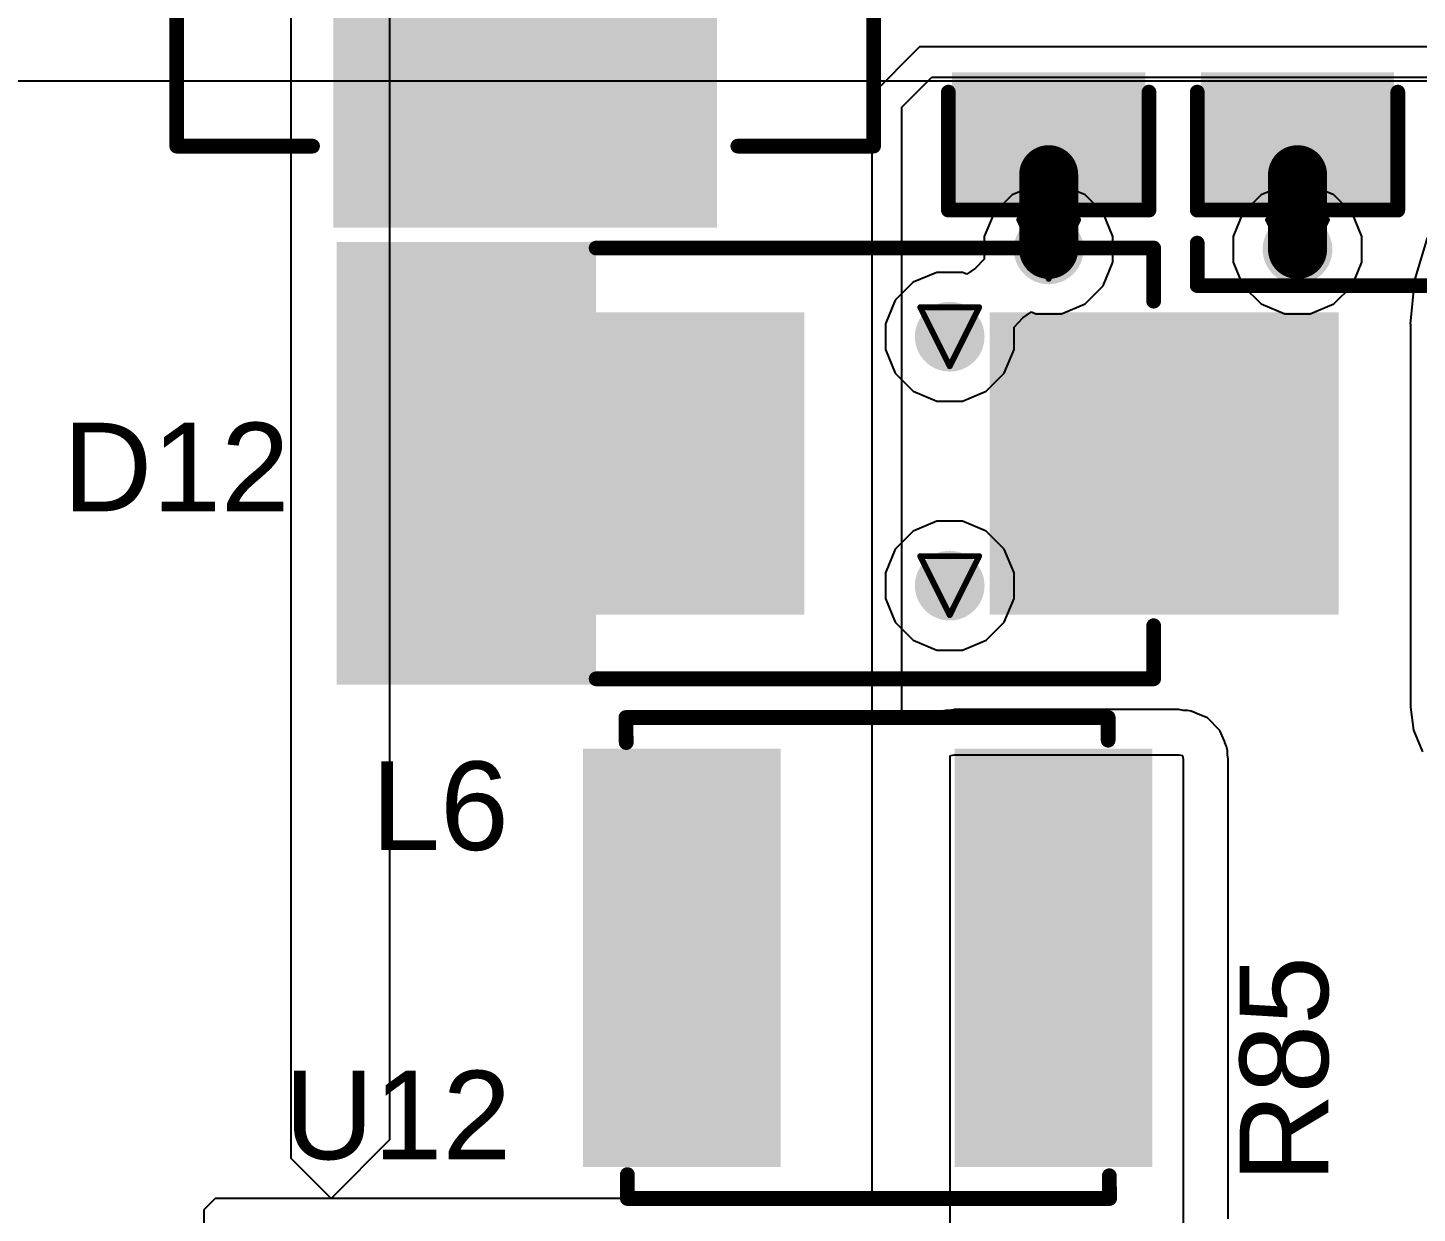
# Model space of a CAD drawing. Header units: inches. Extents: x 0 to 5359, y 0 to 5098.
# Drawn here: x 8.52 to 20.48, y 82.34 to 92.55 of the extents above; entities that cross this region are included whole.
import ezdxf

# ---------------------------------------------------------------- set-up
doc = ezdxf.new("R2010")
doc.units = ezdxf.units.IN
for name, color, linetype in [('Bottom Layer', 5, 'Continuous'), ('Drill Drawing', 1, 'Continuous'), ('Layer 1', 16, 'Continuous'), ('Layer 2', 76, 'Continuous'), ('Top Layer', 1, 'Continuous'), ('Top Overlay', 2, 'Continuous'), ('Top Paste', 8, 'Continuous'), ('Top Solder', 216, 'Continuous'), ('Via Holes', 16, 'Continuous')]:
    doc.layers.add(name, color=color, linetype=linetype)
doc.styles.add('Arial', font='', dxfattribs={"height": 0.2})
doc.styles.get('Arial').set_extended_font_data('Arial')

# ---------------------------------------------------------------- blocks, each defined once
blk = doc.blocks.new('SMB__11')
at = {"layer": 'Top Layer'}
for points in [[(-3.70000022, -1.20000014), (-3.70000022, 1.20000014), (-0.90000074, 1.20000014), (-0.90000074, -1.20000014)], [(0.90000074, -1.20000014), (0.90000074, 1.20000014), (3.70000022, 1.20000014), (3.70000022, -1.20000014)]]:
    blk.add_hatch(color=1, dxfattribs=at).paths.add_polyline_path(points)
at = {"layer": 'Top Overlay'}
for points in [[(2.59084572, 1.2446), (4.82604572, 1.2446), (4.82604572, 1.905), (2.59084572, 1.905)], [(3.73384572, -1.651), (4.82604572, -1.651), (4.82604572, 1.3462), (3.73384572, 1.3462)], [(2.59084572, -1.905), (4.82604572, -1.905), (4.82604572, -1.2446), (2.59084572, -1.2446)]]:
    blk.add_hatch(color=2, dxfattribs=at).paths.add_polyline_path(points)
at = {"layer": 'Top Paste'}
for points in [[(-3.70000022, -1.20000014), (-3.70000022, 1.20000014), (-0.90000074, 1.20000014), (-0.90000074, -1.20000014)], [(0.90000074, -1.20000014), (0.90000074, 1.20000014), (3.70000022, 1.20000014), (3.70000022, -1.20000014)]]:
    blk.add_hatch(color=8, dxfattribs=at).paths.add_polyline_path(points)
at = {"layer": 'Top Solder'}
for points in [[(-3.80160022, -1.30160014), (-3.80160022, 1.30160014), (-0.7984007399999999, 1.30160014), (-0.7984007399999999, -1.30160014)], [(0.7984007399999999, -1.30160014), (0.7984007399999999, 1.30160014), (3.80160022, 1.30160014), (3.80160022, -1.30160014)]]:
    blk.add_hatch(color=216, dxfattribs=at).paths.add_polyline_path(points)
at = {"layer": 'Top Overlay'}
for points in [[(-2.2098, 1.8542, 0.127, 0.127, 0), (-2.2098, 1.397, 0.127, 0.127, 0)], [(2.5908, 1.8542, 0.127, 0.127, 0), (-2.2098, 1.8542, 0.127, 0.127, 0)], [(-2.2098, -1.397, 0.127, 0.127, 0), (-2.2098, -1.8542, 0.127, 0.127, 0)], [(2.5908, -1.8542, 0.127, 0.127, 0), (-2.2098, -1.8542, 0.127, 0.127, 0)]]:
    blk.add_lwpolyline(points, format="xyseb", dxfattribs=at)
for points in [[(-2.24155, 1.8542, 0.0635, 0.0635, 1), (-2.17805, 1.8542, 0.0635, 0.0635, 1)], [(-2.24155, 1.8542, 0.0635, 0.0635, 1), (-2.17805, 1.8542, 0.0635, 0.0635, 1)], [(2.55905, 1.8542, 0.0635, 0.0635, 1), (2.62255, 1.8542, 0.0635, 0.0635, 1)], [(-2.24155, 1.397, 0.0635, 0.0635, 1), (-2.17805, 1.397, 0.0635, 0.0635, 1)], [(-2.24155, -1.397, 0.0635, 0.0635, 1), (-2.17805, -1.397, 0.0635, 0.0635, 1)], [(-2.24155, -1.8542, 0.0635, 0.0635, 1), (-2.17805, -1.8542, 0.0635, 0.0635, 1)], [(-2.24155, -1.8542, 0.0635, 0.0635, 1), (-2.17805, -1.8542, 0.0635, 0.0635, 1)], [(2.55905, -1.8542, 0.0635, 0.0635, 1), (2.62255, -1.8542, 0.0635, 0.0635, 1)]]:
    blk.add_lwpolyline(points, format="xyseb", close=True, dxfattribs=at)
blk = doc.blocks.new('YNR4018_220M_193')
at = {"layer": 'Top Layer'}
for points in [[(-2.4000333, 1.7499965), (-0.8000364999999999, 1.7499965), (-0.8000364999999999, -1.7499965), (-2.4000333, -1.7499965)], [(0.8000364999999999, 1.7499965), (2.4000333, 1.7499965), (2.4000333, -1.7499965), (0.8000364999999999, -1.7499965)]]:
    blk.add_hatch(color=1, dxfattribs=at).paths.add_polyline_path(points)
at = {"layer": 'Top Paste'}
for points in [[(-2.4000333, 1.7499965), (-0.8000364999999999, 1.7499965), (-0.8000364999999999, -1.7499965), (-2.4000333, -1.7499965)], [(0.8000364999999999, 1.7499965), (2.4000333, 1.7499965), (2.4000333, -1.7499965), (0.8000364999999999, -1.7499965)]]:
    blk.add_hatch(color=8, dxfattribs=at).paths.add_polyline_path(points)
at = {"layer": 'Top Solder'}
for points in [[(-2.4508333, 1.8007965), (-0.7492365, 1.8007965), (-0.7492365, -1.8007965), (-2.4508333, -1.8007965)], [(0.7492365, 1.8007965), (2.4508333, 1.8007965), (2.4508333, -1.8007965), (0.7492365, -1.8007965)]]:
    blk.add_hatch(color=216, dxfattribs=at).paths.add_polyline_path(points)
at = {"layer": 'Top Overlay'}
for points in [[(-2.0827619, 2.0701, 0.127, 0.127, 0), (2.0701381, 2.0701, 0.127, 0.127, 0)], [(-2.0827619, 2.0701, 0.127, 0.127, 0), (-2.0799679, 1.8546064, 0.127, 0.127, 0)], [(2.0700365, 1.8745962, 0.127, 0.127, 0), (2.0701381, 2.0701, 0.127, 0.127, 0)], [(-2.0699603, -2.0707858, 0.127, 0.127, 0), (-2.0699603, -1.8645886, 0.127, 0.127, 0)], [(2.0800441, -1.8745962, 0.127, 0.127, 0), (2.0824825, -2.0707858, 0.127, 0.127, 0)], [(-2.0699603, -2.0707858, 0.127, 0.127, 0), (2.0824825, -2.0707858, 0.127, 0.127, 0)]]:
    blk.add_lwpolyline(points, format="xyseb", dxfattribs=at)
for points in [[(-2.1145119, 2.0701, 0.0635, 0.0635, 1), (-2.0510119, 2.0701, 0.0635, 0.0635, 1)], [(-2.1145119, 2.0701, 0.0635, 0.0635, 1), (-2.0510119, 2.0701, 0.0635, 0.0635, 1)], [(2.0383881, 2.0701, 0.0635, 0.0635, 1), (2.1018881, 2.0701, 0.0635, 0.0635, 1)], [(2.0383881, 2.0701, 0.0635, 0.0635, 1), (2.1018881, 2.0701, 0.0635, 0.0635, 1)], [(-2.1117179, 1.8546064, 0.0635, 0.0635, 1), (-2.0482179, 1.8546064, 0.0635, 0.0635, 1)], [(2.0382865, 1.8745962, 0.0635, 0.0635, 1), (2.1017865, 1.8745962, 0.0635, 0.0635, 1)], [(-2.1017103, -1.8645886, 0.0635, 0.0635, 1), (-2.0382103, -1.8645886, 0.0635, 0.0635, 1)], [(2.0482941, -1.8745962, 0.0635, 0.0635, 1), (2.1117941, -1.8745962, 0.0635, 0.0635, 1)], [(-2.1017103, -2.0707858, 0.0635, 0.0635, 1), (-2.0382103, -2.0707858, 0.0635, 0.0635, 1)], [(-2.1017103, -2.0707858, 0.0635, 0.0635, 1), (-2.0382103, -2.0707858, 0.0635, 0.0635, 1)], [(2.0507325, -2.0707858, 0.0635, 0.0635, 1), (2.1142325, -2.0707858, 0.0635, 0.0635, 1)], [(2.0507325, -2.0707858, 0.0635, 0.0635, 1), (2.1142325, -2.0707858, 0.0635, 0.0635, 1)]]:
    blk.add_lwpolyline(points, format="xyseb", close=True, dxfattribs=at)
blk = doc.blocks.new('ETQP3M6R8KVN_198')
at = {"layer": 'Top Layer'}
for points in [[(-3.8497891, 1.5999968), (-1.7497933, 1.5999968), (-1.7497933, -1.5999968), (-3.8497891, -1.5999968)], [(1.7497933, 1.5999968), (3.8497891, 1.5999968), (3.8497891, -1.5999968), (1.7497933, -1.5999968)]]:
    blk.add_hatch(color=1, dxfattribs=at).paths.add_polyline_path(points)
at = {"layer": 'Top Paste'}
for points in [[(-3.8497891, 1.5999968), (-1.7497933, 1.5999968), (-1.7497933, -1.5999968), (-3.8497891, -1.5999968)], [(1.7497933, 1.5999968), (3.8497891, 1.5999968), (3.8497891, -1.5999968), (1.7497933, -1.5999968)]]:
    blk.add_hatch(color=8, dxfattribs=at).paths.add_polyline_path(points)
at = {"layer": 'Top Solder'}
for points in [[(-3.900589099999999, 1.6507968), (-1.6989933, 1.6507968), (-1.6989933, -1.6507968), (-3.900589099999999, -1.6507968)], [(1.6989933, 1.6507968), (3.900589099999999, 1.6507968), (3.900589099999999, -1.6507968), (1.6989933, -1.6507968)]]:
    blk.add_hatch(color=216, dxfattribs=at).paths.add_polyline_path(points)
at = {"layer": 'Top Overlay'}
for p, q in [((1.3999972, 1.3999972), (0.3999992, 1.3999972)), ((0.3999992, 1.3999972), (0.3999992, -0.5999987999999999)), ((1.3999972, -0.5999987999999999), (1.3999972, 1.3999972)), ((0.3999992, -0.5999987999999999), (1.3999972, -0.5999987999999999))]:
    blk.add_line(p, q, dxfattribs=at)
for points in [[(3.1999936, 2.999994, 0.127, 0.127, 0), (-3.1999936, 2.999994, 0.127, 0.127, 0)], [(-3.1999936, 1.8311368, 0.127, 0.127, 0), (-3.1999936, 2.999994, 0.127, 0.127, 0)], [(3.1999936, 1.8311368, 0.127, 0.127, 0), (3.1999936, 2.999994, 0.127, 0.127, 0)], [(-3.1999936, 1.8311368, 0.127, 0.127, 0), (-3.19999106, 1.8999962, 0.127, 0.127, 0)], [(-3.1999936, -2.999994, 0.127, 0.127, 0), (-3.1999936, -1.8311368, 0.127, 0.127, 0)], [(3.1999936, -2.999994, 0.127, 0.127, 0), (3.1999936, -1.8311368, 0.127, 0.127, 0)], [(3.1999936, -2.999994, 0.127, 0.127, 0), (-3.1999936, -2.999994, 0.127, 0.127, 0)]]:
    blk.add_lwpolyline(points, format="xyseb", dxfattribs=at)
for points in [[(-3.2317436, 2.999994, 0.0635, 0.0635, 1), (-3.1682436, 2.999994, 0.0635, 0.0635, 1)], [(-3.2317436, 2.999994, 0.0635, 0.0635, 1), (-3.1682436, 2.999994, 0.0635, 0.0635, 1)], [(3.1682436, 2.999994, 0.0635, 0.0635, 1), (3.2317436, 2.999994, 0.0635, 0.0635, 1)], [(3.1682436, 2.999994, 0.0635, 0.0635, 1), (3.2317436, 2.999994, 0.0635, 0.0635, 1)], [(-3.23174106, 1.8999962, 0.0635, 0.0635, 1), (-3.16824106, 1.8999962, 0.0635, 0.0635, 1)], [(-3.2317436, 1.8311368, 0.0635, 0.0635, 1), (-3.1682436, 1.8311368, 0.0635, 0.0635, 1)], [(-3.2317436, 1.8311368, 0.0635, 0.0635, 1), (-3.1682436, 1.8311368, 0.0635, 0.0635, 1)], [(3.1682436, 1.8311368, 0.0635, 0.0635, 1), (3.2317436, 1.8311368, 0.0635, 0.0635, 1)], [(-3.2317436, -1.8311368, 0.0635, 0.0635, 1), (-3.1682436, -1.8311368, 0.0635, 0.0635, 1)], [(3.1682436, -1.8311368, 0.0635, 0.0635, 1), (3.2317436, -1.8311368, 0.0635, 0.0635, 1)], [(-3.2317436, -2.999994, 0.0635, 0.0635, 1), (-3.1682436, -2.999994, 0.0635, 0.0635, 1)], [(-3.2317436, -2.999994, 0.0635, 0.0635, 1), (-3.1682436, -2.999994, 0.0635, 0.0635, 1)], [(3.1682436, -2.999994, 0.0635, 0.0635, 1), (3.2317436, -2.999994, 0.0635, 0.0635, 1)], [(3.1682436, -2.999994, 0.0635, 0.0635, 1), (3.2317436, -2.999994, 0.0635, 0.0635, 1)]]:
    blk.add_lwpolyline(points, format="xyseb", close=True, dxfattribs=at)
blk = doc.blocks.new('C___0805_314')
at = {"layer": 'Top Layer'}
for points in [[(-1.524, 0.7619999999999999), (-0.508, 0.7619999999999999), (-0.508, -0.7619999999999999), (-1.524, -0.7619999999999999)], [(0.508, 0.7619999999999999), (1.524, 0.7619999999999999), (1.524, -0.7619999999999999), (0.508, -0.7619999999999999)]]:
    blk.add_hatch(color=1, dxfattribs=at).paths.add_polyline_path(points)
at = {"layer": 'Top Paste'}
for points in [[(-1.524, 0.7619999999999999), (-0.508, 0.7619999999999999), (-0.508, -0.7619999999999999), (-1.524, -0.7619999999999999)], [(0.508, 0.7619999999999999), (1.524, 0.7619999999999999), (1.524, -0.7619999999999999), (0.508, -0.7619999999999999)]]:
    blk.add_hatch(color=8, dxfattribs=at).paths.add_polyline_path(points)
at = {"layer": 'Top Solder'}
for points in [[(-1.59399986, 0.8319998599999999), (-0.4380001399999999, 0.8319998599999999), (-0.4380001399999999, -0.8319998599999999), (-1.59399986, -0.8319998599999999)], [(0.4380001399999999, 0.8319998599999999), (1.59399986, 0.8319998599999999), (1.59399986, -0.8319998599999999), (0.4380001399999999, -0.8319998599999999)]]:
    blk.add_hatch(color=216, dxfattribs=at).paths.add_polyline_path(points)
at = {"layer": 'Top Overlay'}
for points in [[(-1.6256, 0.8636, 0.127, 0.127, 0), (-1.6256, -0.8636, 0.127, 0.127, 0)], [(-1.6256, 0.8636, 0.127, 0.127, 0), (-0.6096, 0.8636, 0.127, 0.127, 0)], [(0.6096, 0.8636, 0.127, 0.127, 0), (1.6256, 0.8636, 0.127, 0.127, 0)], [(1.6256, 0.8636, 0.127, 0.127, 0), (1.6256, -0.8636, 0.127, 0.127, 0)], [(-1.6256, -0.8636, 0.127, 0.127, 0), (-0.6096, -0.8636, 0.127, 0.127, 0)], [(0.6096, -0.8636, 0.127, 0.127, 0), (1.6256, -0.8636, 0.127, 0.127, 0)]]:
    blk.add_lwpolyline(points, format="xyseb", dxfattribs=at)
for points in [[(-1.65735, 0.8636, 0.0635, 0.0635, 1), (-1.59385, 0.8636, 0.0635, 0.0635, 1)], [(-1.65735, 0.8636, 0.0635, 0.0635, 1), (-1.59385, 0.8636, 0.0635, 0.0635, 1)], [(-0.64135, 0.8636, 0.0635, 0.0635, 1), (-0.57785, 0.8636, 0.0635, 0.0635, 1)], [(0.57785, 0.8636, 0.0635, 0.0635, 1), (0.64135, 0.8636, 0.0635, 0.0635, 1)], [(1.59385, 0.8636, 0.0635, 0.0635, 1), (1.65735, 0.8636, 0.0635, 0.0635, 1)], [(1.59385, 0.8636, 0.0635, 0.0635, 1), (1.65735, 0.8636, 0.0635, 0.0635, 1)], [(-1.65735, -0.8636, 0.0635, 0.0635, 1), (-1.59385, -0.8636, 0.0635, 0.0635, 1)], [(-1.65735, -0.8636, 0.0635, 0.0635, 1), (-1.59385, -0.8636, 0.0635, 0.0635, 1)], [(-0.64135, -0.8636, 0.0635, 0.0635, 1), (-0.57785, -0.8636, 0.0635, 0.0635, 1)], [(0.57785, -0.8636, 0.0635, 0.0635, 1), (0.64135, -0.8636, 0.0635, 0.0635, 1)], [(1.59385, -0.8636, 0.0635, 0.0635, 1), (1.65735, -0.8636, 0.0635, 0.0635, 1)], [(1.59385, -0.8636, 0.0635, 0.0635, 1), (1.65735, -0.8636, 0.0635, 0.0635, 1)]]:
    blk.add_lwpolyline(points, format="xyseb", close=True, dxfattribs=at)
blk = doc.blocks.new('C___0805_315')
at = {"layer": 'Top Layer'}
for points in [[(-1.524, 0.7619999999999999), (-0.508, 0.7619999999999999), (-0.508, -0.7619999999999999), (-1.524, -0.7619999999999999)], [(0.508, 0.7619999999999999), (1.524, 0.7619999999999999), (1.524, -0.7619999999999999), (0.508, -0.7619999999999999)]]:
    blk.add_hatch(color=1, dxfattribs=at).paths.add_polyline_path(points)
at = {"layer": 'Top Paste'}
for points in [[(-1.524, 0.7619999999999999), (-0.508, 0.7619999999999999), (-0.508, -0.7619999999999999), (-1.524, -0.7619999999999999)], [(0.508, 0.7619999999999999), (1.524, 0.7619999999999999), (1.524, -0.7619999999999999), (0.508, -0.7619999999999999)]]:
    blk.add_hatch(color=8, dxfattribs=at).paths.add_polyline_path(points)
at = {"layer": 'Top Solder'}
for points in [[(-1.59399986, 0.8319998599999999), (-0.4380001399999999, 0.8319998599999999), (-0.4380001399999999, -0.8319998599999999), (-1.59399986, -0.8319998599999999)], [(0.4380001399999999, 0.8319998599999999), (1.59399986, 0.8319998599999999), (1.59399986, -0.8319998599999999), (0.4380001399999999, -0.8319998599999999)]]:
    blk.add_hatch(color=216, dxfattribs=at).paths.add_polyline_path(points)
at = {"layer": 'Top Overlay'}
for points in [[(-1.6256, 0.8636, 0.127, 0.127, 0), (-1.6256, -0.8636, 0.127, 0.127, 0)], [(-1.6256, 0.8636, 0.127, 0.127, 0), (-0.6096, 0.8636, 0.127, 0.127, 0)], [(0.6096, 0.8636, 0.127, 0.127, 0), (1.6256, 0.8636, 0.127, 0.127, 0)], [(1.6256, 0.8636, 0.127, 0.127, 0), (1.6256, -0.8636, 0.127, 0.127, 0)], [(-1.6256, -0.8636, 0.127, 0.127, 0), (-0.6096, -0.8636, 0.127, 0.127, 0)], [(0.6096, -0.8636, 0.127, 0.127, 0), (1.6256, -0.8636, 0.127, 0.127, 0)]]:
    blk.add_lwpolyline(points, format="xyseb", dxfattribs=at)
for points in [[(-1.65735, 0.8636, 0.0635, 0.0635, 1), (-1.59385, 0.8636, 0.0635, 0.0635, 1)], [(-1.65735, 0.8636, 0.0635, 0.0635, 1), (-1.59385, 0.8636, 0.0635, 0.0635, 1)], [(-0.64135, 0.8636, 0.0635, 0.0635, 1), (-0.57785, 0.8636, 0.0635, 0.0635, 1)], [(0.57785, 0.8636, 0.0635, 0.0635, 1), (0.64135, 0.8636, 0.0635, 0.0635, 1)], [(1.59385, 0.8636, 0.0635, 0.0635, 1), (1.65735, 0.8636, 0.0635, 0.0635, 1)], [(1.59385, 0.8636, 0.0635, 0.0635, 1), (1.65735, 0.8636, 0.0635, 0.0635, 1)], [(-1.65735, -0.8636, 0.0635, 0.0635, 1), (-1.59385, -0.8636, 0.0635, 0.0635, 1)], [(-1.65735, -0.8636, 0.0635, 0.0635, 1), (-1.59385, -0.8636, 0.0635, 0.0635, 1)], [(-0.64135, -0.8636, 0.0635, 0.0635, 1), (-0.57785, -0.8636, 0.0635, 0.0635, 1)], [(0.57785, -0.8636, 0.0635, 0.0635, 1), (0.64135, -0.8636, 0.0635, 0.0635, 1)], [(1.59385, -0.8636, 0.0635, 0.0635, 1), (1.65735, -0.8636, 0.0635, 0.0635, 1)], [(1.59385, -0.8636, 0.0635, 0.0635, 1), (1.65735, -0.8636, 0.0635, 0.0635, 1)]]:
    blk.add_lwpolyline(points, format="xyseb", close=True, dxfattribs=at)

msp = doc.modelspace()

# ---------------------------------------------------------------- hatches: boundary and pattern name
at = {"layer": 'Bottom Layer'}
h = msp.add_hatch(color=5, dxfattribs=at)
edge = h.paths.add_edge_path()
edge.add_arc((17.30779876, 90.64124365999999), 0.2999994, 0, 360)
h = msp.add_hatch(color=5, dxfattribs=at)
edge = h.paths.add_edge_path()
edge.add_arc((19.45059864, 90.64124365999999), 0.2999994, 0, 360)
h = msp.add_hatch(color=5, dxfattribs=at)
edge = h.paths.add_edge_path()
edge.add_arc((16.45571766, 89.88914965999999), 0.2999994, 0, 360)
h = msp.add_hatch(color=5, dxfattribs=at)
edge = h.paths.add_edge_path()
edge.add_arc((16.45571766, 87.74634978), 0.2999994, 0, 360)
at = {"layer": 'Layer 1'}
h = msp.add_hatch(color=16, dxfattribs=at)
edge = h.paths.add_edge_path()
edge.add_arc((17.30779876, 90.64124365999999), 0.2999994, 0, 360)
h = msp.add_hatch(color=16, dxfattribs=at)
edge = h.paths.add_edge_path()
edge.add_arc((19.45059864, 90.64124365999999), 0.2999994, 0, 360)
h = msp.add_hatch(color=16, dxfattribs=at)
edge = h.paths.add_edge_path()
edge.add_arc((16.45571766, 89.88914965999999), 0.2999994, 0, 360)
h = msp.add_hatch(color=16, dxfattribs=at)
edge = h.paths.add_edge_path()
edge.add_arc((16.45571766, 87.74634978), 0.2999994, 0, 360)
at = {"layer": 'Layer 2'}
h = msp.add_hatch(color=76, dxfattribs=at)
edge = h.paths.add_edge_path()
edge.add_arc((17.30779876, 90.64124365999999), 0.2999994, 0, 360)
h = msp.add_hatch(color=76, dxfattribs=at)
edge = h.paths.add_edge_path()
edge.add_arc((19.45059864, 90.64124365999999), 0.2999994, 0, 360)
h = msp.add_hatch(color=76, dxfattribs=at)
edge = h.paths.add_edge_path()
edge.add_arc((16.45571766, 89.88914965999999), 0.2999994, 0, 360)
h = msp.add_hatch(color=76, dxfattribs=at)
edge = h.paths.add_edge_path()
edge.add_arc((16.45571766, 87.74634978), 0.2999994, 0, 360)
at = {"layer": 'Top Layer'}
h = msp.add_hatch(color=1, dxfattribs=at)
edge = h.paths.add_edge_path()
edge.add_arc((17.30779876, 90.64124365999999), 0.2999994, 0, 360)
h = msp.add_hatch(color=1, dxfattribs=at)
edge = h.paths.add_edge_path()
edge.add_arc((19.45059864, 90.64124365999999), 0.2999994, 0, 360)
h = msp.add_hatch(color=1, dxfattribs=at)
edge = h.paths.add_edge_path()
edge.add_arc((16.45571766, 89.88914965999999), 0.2999994, 0, 360)
h = msp.add_hatch(color=1, dxfattribs=at)
edge = h.paths.add_edge_path()
edge.add_arc((16.45571766, 87.74634978), 0.2999994, 0, 360)
at = {"layer": 'Via Holes'}
h = msp.add_hatch(color=7, dxfattribs=at)
edge = h.paths.add_edge_path()
edge.add_arc((17.30779876, 90.64124365999999), 0.1499997, 0, 360)
h = msp.add_hatch(color=7, dxfattribs=at)
edge = h.paths.add_edge_path()
edge.add_arc((19.45059864, 90.64124365999999), 0.1499997, 0, 360)
h = msp.add_hatch(color=7, dxfattribs=at)
edge = h.paths.add_edge_path()
edge.add_arc((16.45571766, 89.88914965999999), 0.1499997, 0, 360)
h = msp.add_hatch(color=7, dxfattribs=at)
edge = h.paths.add_edge_path()
edge.add_arc((16.45571766, 87.74634978), 0.1499997, 0, 360)

# ---------------------------------------------------------------- linework, layer by layer
at = {"layer": 'Drill Drawing'}
for points in [[(17.05379876, 90.89524365999999, 0.0508, 0.0508, 0), (17.56179876, 90.89524365999999, 0.0508, 0.0508, 0)], [(17.05379876, 90.89524365999999, 0.0508, 0.0508, 0), (17.30779876, 90.38724366, 0.0508, 0.0508, 0)], [(17.30779876, 90.38724366, 0.0508, 0.0508, 0), (17.56179876, 90.89524365999999, 0.0508, 0.0508, 0)], [(19.19659864, 90.89524365999999, 0.0508, 0.0508, 0), (19.70459864, 90.89524365999999, 0.0508, 0.0508, 0)], [(19.19659864, 90.89524365999999, 0.0508, 0.0508, 0), (19.45059864, 90.38724366, 0.0508, 0.0508, 0)], [(19.45059864, 90.38724366, 0.0508, 0.0508, 0), (19.70459864, 90.89524365999999, 0.0508, 0.0508, 0)], [(16.20171766, 90.14314965999999, 0.0508, 0.0508, 0), (16.70971766, 90.14314965999999, 0.0508, 0.0508, 0)], [(16.20171766, 90.14314965999999, 0.0508, 0.0508, 0), (16.45571766, 89.63514966, 0.0508, 0.0508, 0)], [(16.45571766, 89.63514966, 0.0508, 0.0508, 0), (16.70971766, 90.14314965999999, 0.0508, 0.0508, 0)], [(16.20171766, 88.00034978, 0.0508, 0.0508, 0), (16.70971766, 88.00034978, 0.0508, 0.0508, 0)], [(16.20171766, 88.00034978, 0.0508, 0.0508, 0), (16.45571766, 87.49234978, 0.0508, 0.0508, 0)], [(16.45571766, 87.49234978, 0.0508, 0.0508, 0), (16.70971766, 88.00034978, 0.0508, 0.0508, 0)]]:
    msp.add_lwpolyline(points, format="xyseb", dxfattribs=at)
for points in [[(17.04109876, 90.89524365999999, 0.0254, 0.0254, 1), (17.06649876, 90.89524365999999, 0.0254, 0.0254, 1)], [(17.04109876, 90.89524365999999, 0.0254, 0.0254, 1), (17.06649876, 90.89524365999999, 0.0254, 0.0254, 1)], [(17.54909876, 90.89524365999999, 0.0254, 0.0254, 1), (17.57449876, 90.89524365999999, 0.0254, 0.0254, 1)], [(17.54909876, 90.89524365999999, 0.0254, 0.0254, 1), (17.57449876, 90.89524365999999, 0.0254, 0.0254, 1)], [(19.18389864, 90.89524365999999, 0.0254, 0.0254, 1), (19.20929864, 90.89524365999999, 0.0254, 0.0254, 1)], [(19.18389864, 90.89524365999999, 0.0254, 0.0254, 1), (19.20929864, 90.89524365999999, 0.0254, 0.0254, 1)], [(19.69189864, 90.89524365999999, 0.0254, 0.0254, 1), (19.71729864, 90.89524365999999, 0.0254, 0.0254, 1)], [(19.69189864, 90.89524365999999, 0.0254, 0.0254, 1), (19.71729864, 90.89524365999999, 0.0254, 0.0254, 1)], [(17.29509876, 90.38724366, 0.0254, 0.0254, 1), (17.32049876, 90.38724366, 0.0254, 0.0254, 1)], [(17.29509876, 90.38724366, 0.0254, 0.0254, 1), (17.32049876, 90.38724366, 0.0254, 0.0254, 1)], [(19.43789864, 90.38724366, 0.0254, 0.0254, 1), (19.46329864, 90.38724366, 0.0254, 0.0254, 1)], [(19.43789864, 90.38724366, 0.0254, 0.0254, 1), (19.46329864, 90.38724366, 0.0254, 0.0254, 1)], [(16.18901766, 90.14314965999999, 0.0254, 0.0254, 1), (16.21441766, 90.14314965999999, 0.0254, 0.0254, 1)], [(16.18901766, 90.14314965999999, 0.0254, 0.0254, 1), (16.21441766, 90.14314965999999, 0.0254, 0.0254, 1)], [(16.69701766, 90.14314965999999, 0.0254, 0.0254, 1), (16.72241766, 90.14314965999999, 0.0254, 0.0254, 1)], [(16.69701766, 90.14314965999999, 0.0254, 0.0254, 1), (16.72241766, 90.14314965999999, 0.0254, 0.0254, 1)], [(16.44301766, 89.63514966, 0.0254, 0.0254, 1), (16.46841766, 89.63514966, 0.0254, 0.0254, 1)], [(16.44301766, 89.63514966, 0.0254, 0.0254, 1), (16.46841766, 89.63514966, 0.0254, 0.0254, 1)], [(16.18901766, 88.00034978, 0.0254, 0.0254, 1), (16.21441766, 88.00034978, 0.0254, 0.0254, 1)], [(16.18901766, 88.00034978, 0.0254, 0.0254, 1), (16.21441766, 88.00034978, 0.0254, 0.0254, 1)], [(16.69701766, 88.00034978, 0.0254, 0.0254, 1), (16.72241766, 88.00034978, 0.0254, 0.0254, 1)], [(16.69701766, 88.00034978, 0.0254, 0.0254, 1), (16.72241766, 88.00034978, 0.0254, 0.0254, 1)], [(16.44301766, 87.49234978, 0.0254, 0.0254, 1), (16.46841766, 87.49234978, 0.0254, 0.0254, 1)], [(16.44301766, 87.49234978, 0.0254, 0.0254, 1), (16.46841766, 87.49234978, 0.0254, 0.0254, 1)]]:
    msp.add_lwpolyline(points, format="xyseb", close=True, dxfattribs=at)
at = {"layer": 'Layer 2'}
for p, q in [((6.9583681, 92.091129), (22.10086004, 92.09112646)), ((17.19760086, 91.19524306), (16.9939843, 91.11090236)), ((17.41799666, 91.19524306), (17.19760086, 91.19524306)), ((17.62161322, 91.11090236), (17.41799666, 91.19524306)), ((19.34040074, 91.19524306), (19.13678418, 91.11090236)), ((19.56079654, 91.19524306), (19.34040074, 91.19524306)), ((19.7644131, 91.11090236), (19.56079654, 91.19524306)), ((16.9939843, 91.11090236), (16.83814006, 90.95505811999999)), ((17.77745746, 90.95505811999999), (17.62161322, 91.11090236)), ((19.13678418, 91.11090236), (18.98093994, 90.95505811999999)), ((19.92025734, 90.95505811999999), (19.7644131, 91.11090236)), ((16.83814006, 90.95505811999999), (16.75379936, 90.75144155999999)), ((17.86179816, 90.75144155999999), (17.77745746, 90.95505811999999)), ((18.98093994, 90.95505811999999), (18.89659924, 90.75144155999999)), ((20.00459804, 90.75144155999999), (19.92025734, 90.95505811999999)), ((16.75379936, 90.75144155999999), (16.75379936, 90.55777671999999)), ((17.86179816, 90.53104576), (17.86179816, 90.75144155999999)), ((18.89659924, 90.75144155999999), (18.89659924, 90.53104576)), ((20.00459804, 90.53104576), (20.00459804, 90.75144155999999)), ((20.5674849, 90.74027317999999), (20.45707618, 90.37630641999999)), ((16.67779494, 90.47824932), (16.60435084, 90.42722833999998)), ((16.75379936, 90.55777671999999), (16.67779494, 90.47824932)), ((17.77745746, 90.3274292), (17.86179816, 90.53104576)), ((18.89659924, 90.53104576), (18.98093994, 90.3274292)), ((19.92025734, 90.3274292), (20.00459804, 90.53104576)), ((16.1419032, 90.35880836), (15.98605896, 90.20296411999999)), ((16.34551976, 90.44314906), (16.1419032, 90.35880836)), ((16.56591556, 90.44314906), (16.34551976, 90.44314906)), ((16.60435084, 90.42722833999998), (16.56591556, 90.44314906)), ((20.45707618, 90.37630641999999), (20.4197966, 89.99779308)), ((17.62161322, 90.17158495999999), (17.77745746, 90.3274292)), ((18.98093994, 90.3274292), (19.13678418, 90.17158495999999)), ((19.7644131, 90.17158495999999), (19.92025734, 90.3274292)), ((15.98605896, 90.20296411999999), (15.90171826, 89.99934756)), ((17.08572148, 90.052144), (17.15916558, 90.10316497999999)), ((17.15916558, 90.10316497999999), (17.19760086, 90.08724425999999)), ((17.41799666, 90.08724425999999), (17.62161322, 90.17158495999999)), ((19.13678418, 90.17158495999999), (19.34040074, 90.08724425999999)), ((19.56079654, 90.08724425999999), (19.7644131, 90.17158495999999)), ((15.90171826, 89.99934756), (15.90171826, 89.77895176)), ((17.00971706, 89.9726166), (17.08572148, 90.052144)), ((17.00971706, 89.77895176), (17.00971706, 89.9726166)), ((17.19760086, 90.08724425999999), (17.41799666, 90.08724425999999)), ((19.34040074, 90.08724425999999), (19.56079654, 90.08724425999999)), ((20.4197966, 89.99779308), (20.42256266, 89.99779308)), ((20.42256266, 89.99779308), (20.42256266, 86.70004503999999)), ((15.90171826, 89.77895176), (15.98605896, 89.5753352)), ((16.92537636, 89.5753352), (17.00971706, 89.77895176)), ((15.98605896, 89.5753352), (16.1419032, 89.41949095999999)), ((16.76953212, 89.41949095999999), (16.92537636, 89.5753352)), ((16.1419032, 89.41949095999999), (16.34551976, 89.33515025999999)), ((16.56591556, 89.33515025999999), (16.76953212, 89.41949095999999)), ((16.34551976, 89.33515025999999), (16.56591556, 89.33515025999999)), ((16.34551976, 88.30034918), (16.1419032, 88.21600848)), ((16.56591556, 88.30034918), (16.34551976, 88.30034918)), ((16.76953212, 88.21600848), (16.56591556, 88.30034918)), ((16.1419032, 88.21600848), (15.98605896, 88.06016423999999)), ((16.92537636, 88.06016423999999), (16.76953212, 88.21600848)), ((15.98605896, 88.06016423999999), (15.90171826, 87.85654767999999)), ((17.00971706, 87.85654767999999), (16.92537636, 88.06016423999999)), ((15.90171826, 87.85654767999999), (15.90171826, 87.63615188)), ((17.00971706, 87.63615188), (17.00971706, 87.85654767999999)), ((15.90171826, 87.63615188), (15.98605896, 87.43253532)), ((16.92537636, 87.43253532), (17.00971706, 87.63615188)), ((15.98605896, 87.43253532), (16.1419032, 87.27669108)), ((16.76953212, 87.27669108), (16.92537636, 87.43253532)), ((16.1419032, 87.27669108), (16.34551976, 87.19235038)), ((16.56591556, 87.19235038), (16.76953212, 87.27669108)), ((16.34551976, 87.19235038), (16.56591556, 87.19235038)), ((20.42256266, 86.70004503999999), (20.44875006, 86.50112239999999)), ((20.44875006, 86.50112239999999), (20.52553172, 86.31575828))]:
    msp.add_line(p, q, dxfattribs=at)
at = {"layer": 'Top Layer'}
for p, q in [((10.78457584, 91.14800414), (10.78457584, 95.4122044)), ((11.6332, 95.20435619999999), (11.6332, 82.97471594)), ((16.19452946, 92.38361508), (15.78396132, 91.97304694)), ((20.75070272, 92.38361508), (16.19452946, 92.38361508)), ((16.04293718, 91.86577512), (16.30180128, 92.12463921999999)), ((16.30180128, 92.12463921999999), (20.6434309, 92.12463921999999)), ((15.78396132, 91.97304694), (15.78396132, 82.47025924)), ((16.04293718, 86.65965904), (16.04293718, 91.86577512)), ((10.78457584, 82.81442416), (10.78457584, 91.14800414)), ((16.09539072, 86.6215565), (16.04293718, 86.65965904)), ((16.20277938, 86.58294088), (16.09539072, 86.6215565)), ((16.28176322, 86.62167588), (16.24645214, 86.60706071999999)), ((16.3106227, 86.64095956), (16.28176322, 86.62167588)), ((16.34471966, 86.64774136), (16.3106227, 86.64095956)), ((16.3470336, 86.64870147999999), (16.34471966, 86.64774136)), ((16.34888272, 86.64993592), (16.3470336, 86.64870147999999)), ((16.35106458, 86.65037026), (16.34888272, 86.64993592)), ((16.38641122, 86.66501081999999), (16.35106458, 86.65037026)), ((16.42175786, 86.67204407999999), (16.38641122, 86.66501081999999)), ((16.46002296, 86.67204407999999), (16.42175786, 86.67204407999999)), ((16.4975413, 86.6795066), (16.46002296, 86.67204407999999)), ((18.42753998, 86.6795066), (16.4975413, 86.6795066)), ((18.46505832, 86.67204407999999), (18.42753998, 86.6795066)), ((18.50332088, 86.67204407999999), (18.46505832, 86.67204407999999)), ((18.53523344, 86.66569661999999), (18.50332088, 86.67204407999999)), ((18.57059024, 86.65105098), (18.53523344, 86.66569661999999)), ((18.57619856, 86.64993592), (18.57059024, 86.65105098)), ((18.58095344, 86.64675838), (18.57619856, 86.64993592)), ((18.67526872, 86.60769318), (18.58095344, 86.64675838)), ((16.22073718, 86.58232366), (16.20277938, 86.58294088)), ((16.24353876, 86.60511508), (16.22073718, 86.58232366)), ((16.24645214, 86.60706071999999), (16.24353876, 86.60511508)), ((18.67527634, 86.60768809999999), (18.67526872, 86.60769318)), ((18.78244656, 86.50051788), (18.67527634, 86.60768809999999)), ((18.78245164, 86.50051026), (18.78244656, 86.50051788)), ((18.82151684, 86.40619498), (18.78245164, 86.50051026)), ((18.82469438, 86.4014401), (18.82151684, 86.40619498)), ((18.82580944, 86.39583178), (18.82469438, 86.4014401)), ((18.84045508, 86.36047497999999), (18.82580944, 86.39583178)), ((16.45928128, 86.28206518), (16.46219466, 86.28401081999999)), ((16.45928128, 81.9925081), (16.45928128, 86.28206518)), ((16.46219466, 86.28401081999999), (16.4975413, 86.29104154)), ((16.4975413, 86.29104154), (18.42753998, 86.29104154)), ((18.42753998, 86.29104154), (18.45945254, 86.28469408)), ((18.45945254, 86.28469408), (18.4658, 86.25278152)), ((18.84680254, 86.32856242), (18.84045508, 86.36047497999999)), ((18.84680254, 86.29029986), (18.84680254, 86.32856242)), ((18.85426506, 86.25278152), (18.84680254, 86.29029986)), ((18.4658, 86.25278152), (18.4658, 81.30903473999999)), ((18.85426506, 82.2965334), (18.85426506, 86.25278152)), ((11.6332, 82.97471594), (11.12874076, 82.4702567)), ((11.12874076, 82.4702567), (10.78457584, 82.81442416)), ((10.13104908, 82.47024907999999), (10.033, 82.37219999999999)), ((11.12874076, 82.4702567), (10.13104908, 82.47024907999999)), ((15.78396132, 82.47025924), (11.12874076, 82.4702567)), ((10.033, 82.37219999999999), (10.033, 81.12693959999999))]:
    msp.add_line(p, q, dxfattribs=at)
for points in [[(17.30796132, 90.64140622, 0.508, 0.508, 0), (17.30796132, 91.28404653999999, 0.508, 0.508, 0)], [(19.4507612, 90.64140622, 0.508, 0.508, 0), (19.4507612, 91.28404653999999, 0.508, 0.508, 0)], [(17.30779876, 90.64124365999999, 0.508, 0.508, 0), (17.30796132, 90.64140622, 0.508, 0.508, 0)], [(19.45059864, 90.64124365999999, 0.508, 0.508, 0), (19.4507612, 90.64140622, 0.508, 0.508, 0)]]:
    msp.add_lwpolyline(points, format="xyseb", dxfattribs=at)
for points in [[(17.18096132, 91.28404653999999, 0.254, 0.254, 1), (17.43496132, 91.28404653999999, 0.254, 0.254, 1)], [(19.3237612, 91.28404653999999, 0.254, 0.254, 1), (19.5777612, 91.28404653999999, 0.254, 0.254, 1)], [(17.18079876, 90.64124365999999, 0.254, 0.254, 1), (17.43479876, 90.64124365999999, 0.254, 0.254, 1)], [(17.18096132, 90.64140622, 0.254, 0.254, 1), (17.43496132, 90.64140622, 0.254, 0.254, 1)], [(17.18096132, 90.64140622, 0.254, 0.254, 1), (17.43496132, 90.64140622, 0.254, 0.254, 1)], [(19.32359864, 90.64124365999999, 0.254, 0.254, 1), (19.57759864, 90.64124365999999, 0.254, 0.254, 1)], [(19.3237612, 90.64140622, 0.254, 0.254, 1), (19.5777612, 90.64140622, 0.254, 0.254, 1)], [(19.3237612, 90.64140622, 0.254, 0.254, 1), (19.5777612, 90.64140622, 0.254, 0.254, 1)]]:
    msp.add_lwpolyline(points, format="xyseb", close=True, dxfattribs=at)
at = {"layer": 'Top Overlay'}
for points in [[(18.5871612, 90.32987268, 0.127, 0.127, 0), (18.5871612, 90.69535836, 0.127, 0.127, 0)], [(18.5871612, 90.32987268, 0.127, 0.127, 0), (23.44456068, 90.32987268, 0.127, 0.127, 0)]]:
    msp.add_lwpolyline(points, format="xyseb", dxfattribs=at)
for points in [[(18.5554112, 90.69535836, 0.0635, 0.0635, 1), (18.6189112, 90.69535836, 0.0635, 0.0635, 1)], [(18.5554112, 90.32987268, 0.0635, 0.0635, 1), (18.6189112, 90.32987268, 0.0635, 0.0635, 1)], [(18.5554112, 90.32987268, 0.0635, 0.0635, 1), (18.6189112, 90.32987268, 0.0635, 0.0635, 1)]]:
    msp.add_lwpolyline(points, format="xyseb", close=True, dxfattribs=at)

# ---------------------------------------------------------------- block references
for name, p, rotation in [('ETQP3M6R8KVN_198', (12.7999617, 94.73004676), 270), ('C___0805_314', (17.30796132, 92.60484654), 90), ('C___0805_315', (19.4507612, 92.60484654), 90), ('SMB__11', (16.002, 88.7984), 180)]:
    msp.add_blockref(name, p, dxfattribs=dict(rotation=rotation))
msp.add_blockref('YNR4018_220M_193', (15.75003962, 84.54104504))

# ---------------------------------------------------------------- texts
at = {"layer": 'Top Overlay', "style": 'Arial'}
for s, p in [('D12', (8.819768999999999, 88.38683618)), ('L6', (11.47490974, 85.47055042)), ('U12', (10.727309, 82.80802082))]:
    msp.add_text(s, height=0.7619999999999999, dxfattribs=at).set_placement(p)
msp.add_text('R85', height=0.7619999999999999, rotation=90, dxfattribs=at).set_placement((19.71510154, 82.60535168))

doc.saveas('drawing.dxf')
